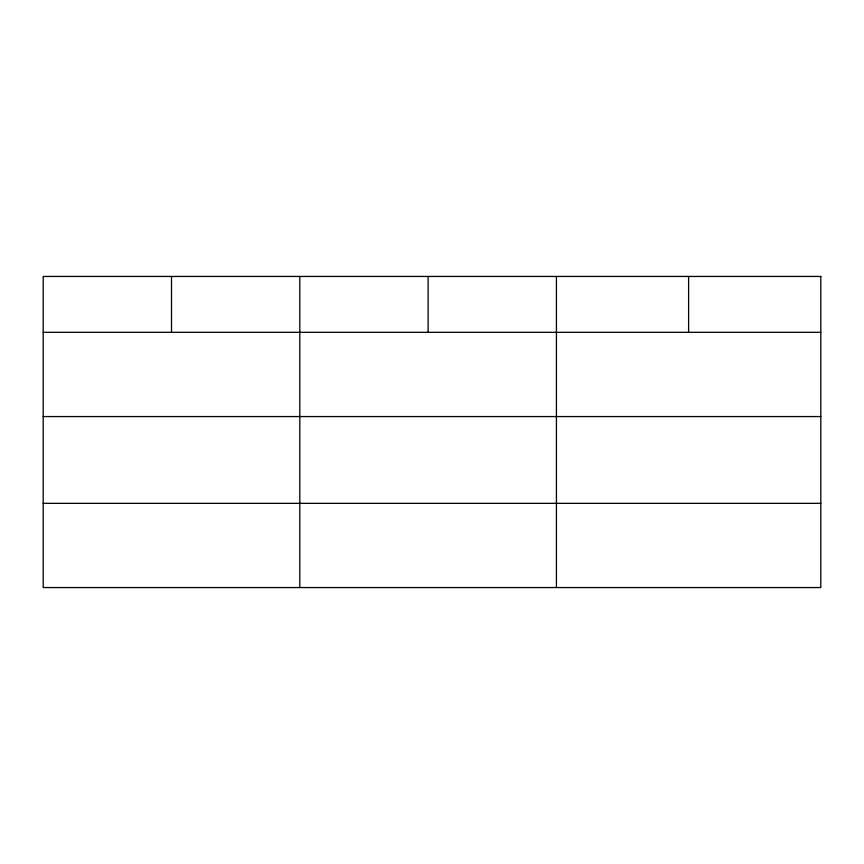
<?xml version="1.0" encoding="UTF-8"?>
<svg xmlns="http://www.w3.org/2000/svg" width="864" height="864" viewBox="0 0 864 864"><rect width="100%" height="100%" fill="white"/><g stroke="black" fill="none" stroke-linecap="round" stroke-linejoin="round"><path stroke-width="1.3" d="M43.2 332.327L820.8 332.327M43.2 416.556L820.8 416.556M43.2 503.334L820.8 503.334M688.608 276.448L688.608 332.327M556.416 276.448L556.416 587.552M428.112 276.448L428.112 332.327M299.808 276.448L299.808 587.552M171.504 276.448L171.504 332.327M820.8 276.448L43.2 276.448L43.2 587.552L820.8 587.552L820.8 276.448"/></g></svg>
